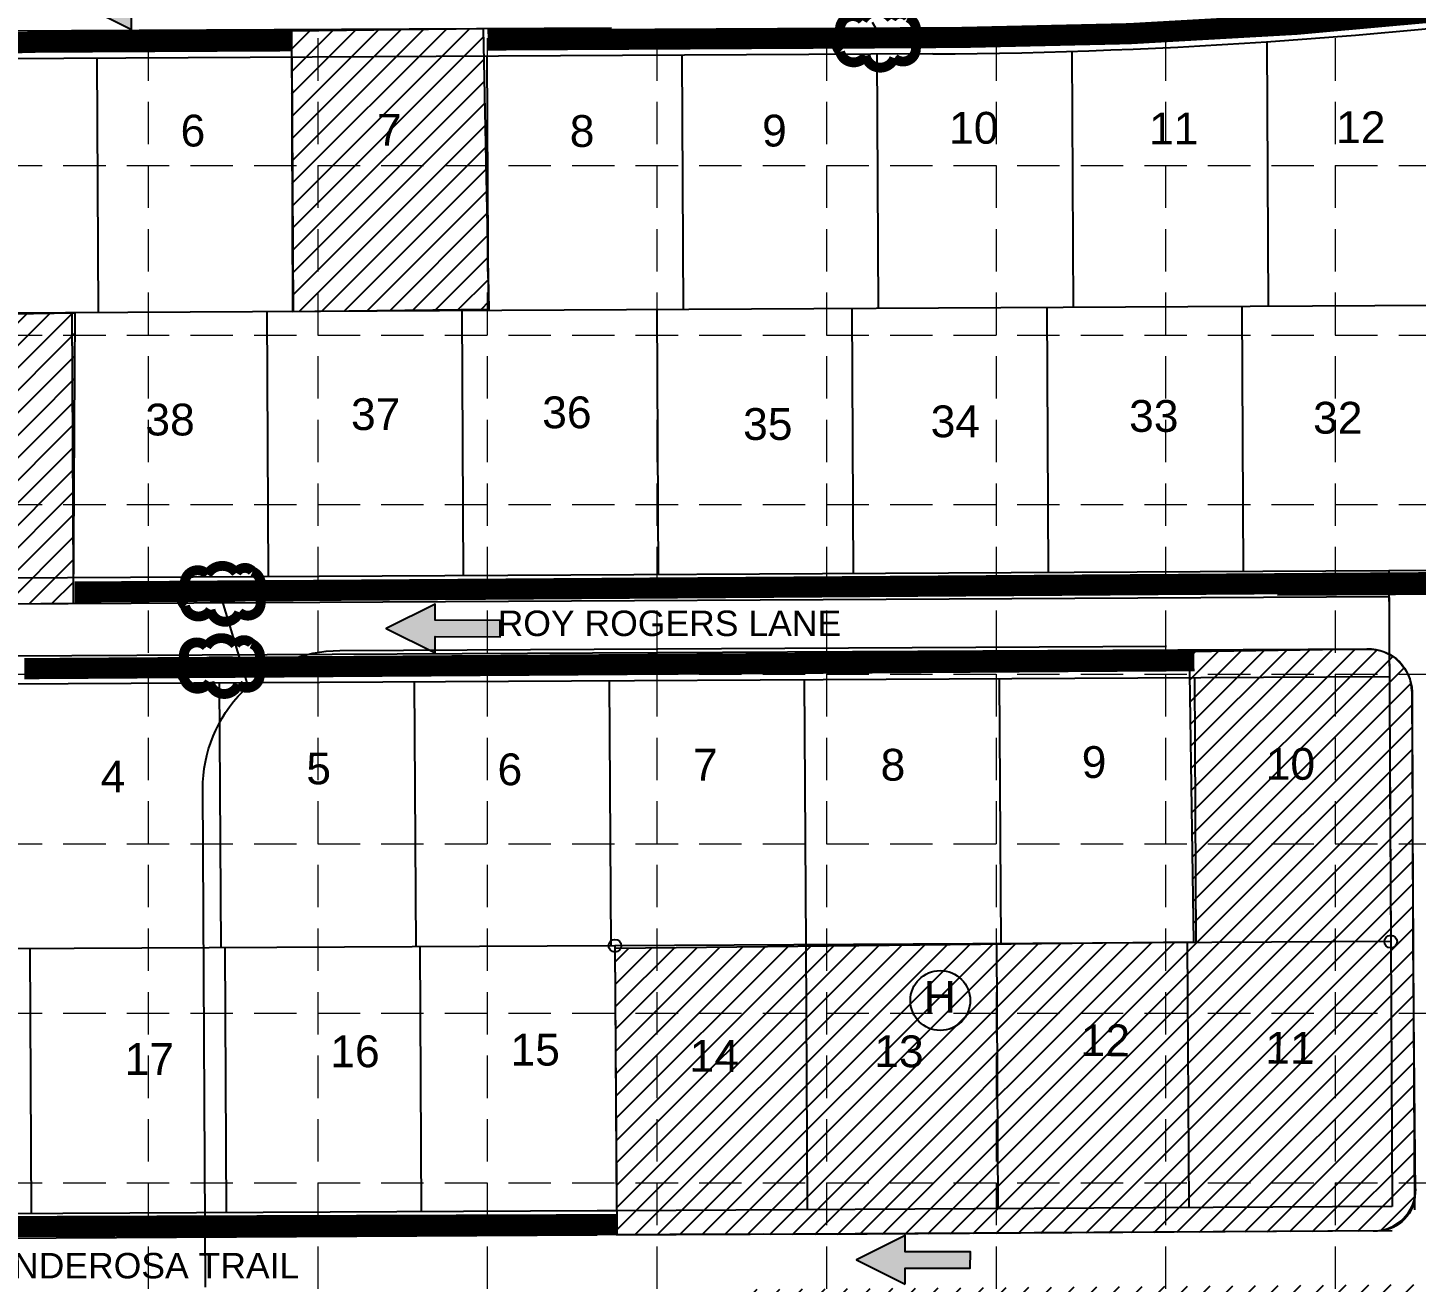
# Model space of a CAD drawing. Header units: feet. Extents: x 715 to 5843, y 11803 to 15011.
# Drawn here: x 3063 to 3718, y 12480 to 13072 of the extents above; entities that cross this region are included whole.
import ezdxf
from ezdxf.enums import TextEntityAlignment as Align

# ---------------------------------------------------------------- set-up
doc = ezdxf.new("R2010")
doc.units = ezdxf.units.FT
doc.header["$LTSCALE"] = 20
doc.header["$MEASUREMENT"] = 0
for name, pattern in [('HIDDEN', [0.375, 0.25, -0.125]), ('PHANTOM', [2.5, 1.25, -0.25, 0.25, -0.25, 0.25, -0.25]), ('PHANTOM2', [1.25, 0.625, -0.125, 0.125, -0.125, 0.125, -0.125]), ('PROPERTY', [2.6, 2, -0.15, 0.1, -0.1, 0.1, -0.15])]:
    doc.linetypes.add(name, pattern=pattern)
doc.layers.get('0').update_dxf_attribs({"linetype": 'CONTINUOUS'})
for name, color, linetype in [('ARROWS', 252, 'CONTINUOUS'), ('BC', 2, 'CONTINUOUS'), ('BOUNDARY', 6, 'PHANTOM'), ('EROSION BLANKET', 84, 'CONTINUOUS'), ('EXLOTNO', 1, 'CONTINUOUS'), ('GRID', 254, 'HIDDEN'), ('LEGEND', 7, 'CONTINUOUS'), ('LL', 2, 'PROPERTY'), ('LOT', 2, 'PHANTOM2'), ('LOTNO', 2, 'CONTINUOUS'), ('PC', 7, 'CONTINUOUS'), ('PLAT', 4, 'PHANTOM'), ('PLATLINE', 6, 'CONTINUOUS'), ('PROPCURB', 3, 'CONTINUOUS'), ('PROW', 4, 'PHANTOM'), ('SODDED LOT', 2, 'CONTINUOUS'), ('SROW', 4, 'CONTINUOUS'), ('STORM', 5, 'CONTINUOUS'), ('TEXT140', 4, 'CONTINUOUS')]:
    doc.layers.add(name, color=color, linetype=linetype)
doc.styles.get("Standard").update_dxf_attribs({"font": 'ARIAL.TTF'})
pattern_1 = [(45, (0, 0), (-5.303300858899106, 5.303300858899107), [])]

# ---------------------------------------------------------------- blocks, each defined once
blk = doc.blocks.new('PC')
at = {"layer": 'PC'}
blk.add_circle((0, 0), 0.03, dxfattribs=at)
blk = doc.blocks.new('arrow')
blk.add_lwpolyline([(-67.00679329302966, -25.35842018353742), (-59.3270347441985, -25.41938721699262), (-59.57091179542658, -56.1384215279777), (-51.89114823905948, -56.19938584448118), (-51.64727869913713, -25.48035696739953), (-43.96752265407486, -25.54132400085473), (-55.30425519266737, -2.410587189246144), (-67.00678578172392, -25.35840795725562)], close=True)
at = {"color": 254}
for points in [[(-43.96751955730906, -25.54132267721434), (-67.00679354271597, -25.35841771446121), (-55.30425158724847, -2.410596210431322), (-67.00679354271597, -25.35841771446121)], [(-59.57090883123692, -56.13841801592571), (-51.89115083610795, -56.19938633684342), (-59.32703554756517, -25.41938603537892), (-51.64727755243712, -25.48035435629663)]]:
    blk.add_solid(points, dxfattribs=at)

msp = doc.modelspace()

# ---------------------------------------------------------------- hatches: boundary and pattern name
at = {"layer": 'SODDED LOT'}
h = msp.add_hatch(dxfattribs=at)
h.set_pattern_fill('ANSI31', color=256, scale=60, style=0)
h.set_pattern_definition(pattern_1)
edge = h.paths.add_edge_path()
edge.add_line((2941.669969917493, 13295.87921885897), (2882.980275867441, 13429.4169393619))
edge.add_line((2882.980275867441, 13429.4169393619), (2855.640109884647, 13416.80250511469))
edge.add_line((2855.640109884647, 13416.80250511469), (2559.842792977528, 13251.45834820167))
edge.add_arc((2569.259801728291, 13234.61151204022), 19.30015394919524, 119.2042246931498, 198.9878033711381)
edge.add_line((2551.009810490563, 13228.33188129586), (2593.07160141784, 13153.06576107344))
edge.add_arc((2422.683489437205, 13057.84590489587), 195.1894713215952, -7.494349082810572, 29.198247106536712, ccw=False)
edge.add_arc((2631.176475035884, 13030.41820180835), 15.09986255083009, 172.5056509171876, 251.0294181727263)
edge.add_arc((2640.004773711225, 13235.02067640843), 219.3128394330803, 266.408838618391, 294.9232923113434)
edge.add_line((2732.424194867504, 13036.1318327461), (2768.794976295932, 13048.89166843864))
edge.add_line((2768.794976295932, 13048.89166843864), (2820.258358081715, 13064.29087525937))
edge.add_line((2820.258358081715, 13064.29087525937), (2854.807276474952, 13072.64726908419))
edge.add_line((2854.807276474952, 13072.64726908419), (2920.57092191626, 13084.64784378734))
edge.add_line((2920.57092191626, 13084.64784378734), (2948.755352134365, 13089.0828226675))
edge.add_line((2948.755352134365, 13089.0828226675), (2993.338128927942, 13092.91422366283))
edge.add_line((2993.338128927942, 13092.91422366283), (3032.817230091438, 13093.65193271269))
edge.add_line((3032.817230091438, 13093.65193271269), (3027.961723701679, 13296.68501918571))
edge.add_line((3027.961723701679, 13296.68501918571), (3123.621227084332, 13298.34093477909))
edge.add_line((3123.621227084332, 13298.34093477909), (3125.691748178047, 13094.66489858673))
edge.add_line((3125.691748178047, 13094.66489858673), (3216.381925732996, 13096.32081418011))
edge.add_line((3216.381925732996, 13096.32081418011), (3215.553679694109, 13297.09900426293))
edge.add_line((3215.553679694109, 13297.09900426293), (3214.776082741089, 13501.64777042914))
edge.add_line((3214.776082741089, 13501.64777042914), (3144.377350317111, 13499.16390939684))
edge.add_line((3144.377350317111, 13499.16390939684), (3107.935652648193, 13495.02415748667))
edge.add_line((3107.935652648193, 13495.02415748667), (3041.678000013038, 13482.60487704064))
edge.add_line((3041.678000013038, 13482.60487704064), (3007.306861039237, 13473.91138814308))
edge.add_line((3007.306861039237, 13473.91138814308), (3028.069376510022, 13297.2524876856))
edge.add_line((3028.069376510022, 13297.2524876856), (2942.486108305558, 13296.68202860694))
edge.add_line((2942.486108305558, 13296.68202860694), (2941.669969917493, 13295.87921885897))
h = msp.add_hatch(dxfattribs=at)
h.set_pattern_fill('ANSI31', color=256, scale=60, style=0)
h.set_pattern_definition(pattern_1)
h.paths.add_polyline_path([(3187.050878421789, 13070.38930796865), (3187.571733015269, 12938.1328156698), (3280.285542718069, 12939.17420439989), (3277.681232149262, 13071.43069669874)])
h = msp.add_hatch(dxfattribs=at)
h.set_pattern_fill('ANSI31', color=256, scale=60, style=0)
h.set_pattern_definition(pattern_1)
edge = h.paths.add_edge_path()
edge.add_line((2628.498850914832, 12991.5607411157), (2664.537198365419, 12992.68655808601))
edge.add_line((2664.537198365419, 12992.68655808601), (2696.633791048844, 12998.31571708417))
edge.add_line((2696.633791048844, 12998.31571708417), (2738.866217129544, 13013.51443154989))
edge.add_line((2738.866217129544, 13013.51443154989), (2796.30228050195, 13033.77940888637))
edge.add_line((2796.30228050195, 13033.77940888637), (2885.271855592044, 13054.04436150732))
edge.add_line((2885.271855592044, 13054.04436150732), (2897.780713346423, 13056.50051643386))
edge.add_line((2897.780713346423, 13056.50051643386), (2899.57659381417, 13042.8979059862))
edge.add_line((2899.57659381417, 13042.8979059862), (2920.828077891201, 12925.3020711303))
edge.add_line((2920.828077891201, 12925.3020711303), (2980.644761103526, 12934.03554975055))
edge.add_line((2980.644761103526, 12934.03554975055), (3006.610445508923, 12936.23533051554))
edge.add_line((3006.610445508923, 12936.23533051554), (3084.947510308499, 12937.55518908832))
edge.add_line((3084.947510308499, 12937.55518908832), (3084.153481543653, 12800.37657487216))
edge.add_line((3084.153481543653, 12800.37657487216), (3038.212278970503, 12799.92035095929))
edge.add_arc((3055.416141689532, 12176.2464869185), 623.911100702681, 91.58008677628007, 128.199924737522)
edge.add_arc((2659.249925675026, 12679.21880393484), 16.34822087725981, 249.33288014916718, 309.2110484907488, ccw=False)
edge.add_arc((2806.256096906084, 12807.10983665072), 209.3874453939533, 175.5857642064491, 223.1443283784477, ccw=False)
edge.add_line((2597.489765923623, 12823.22570884951), (2609.506834966764, 12971.52611249084))
edge.add_arc((2631.787324534165, 12969.72068125214), 22.35351867873973, 100.92998522018388, 175.3673339123548, ccw=False)
edge.add_line((2627.548889143982, 12991.66869853763), (2628.109864431317, 12991.61773512096))
edge.add_line((2628.109864431317, 12991.61773512096), (2628.498850914832, 12991.5607411157))
h = msp.add_hatch(dxfattribs=at)
h.set_pattern_fill('ANSI31', color=256, scale=60, style=0)
h.set_pattern_definition(pattern_1)
edge = h.paths.add_edge_path()
edge.add_line((3340.66369003593, 12502.38925124039), (3339.820065024425, 12637.75117536004))
edge.add_line((3339.820065024425, 12637.75117536004), (3612.741103756984, 12640.70300018054))
edge.add_line((3612.741103756984, 12640.70300018054), (3610.810046256054, 12777.61589776593))
edge.add_line((3610.810046256054, 12777.61589776593), (3694.461016113382, 12778.9646735053))
edge.add_arc((3694.79860833194, 12758.02722951493), 20.94016545675491, 1.8641815321951185, 90.92374854203331, ccw=False)
edge.add_line((3715.727691156033, 12758.70842074986), (3716.059937126862, 12640.4613811886))
edge.add_line((3716.059937126862, 12640.4613811886), (3717.153573847296, 12522.34306009195))
edge.add_arc((3699.263928920706, 12522.17742302206), 17.89041171237738, -87.61149230558988, 0.5304763677879123, ccw=False)
edge.add_line((3700.009516306047, 12504.30255433194), (3458.746261918342, 12502.70462136489))
edge.add_line((3458.746261918342, 12502.70462136489), (3348.459926720738, 12502.52046597322))
edge.add_line((3348.459926720738, 12502.52046597322), (3340.66369003593, 12502.38925124039))
h = msp.add_hatch(dxfattribs=at)
h.set_pattern_fill('ANSI31', color=256, scale=60, style=0)
h.set_pattern_definition([(45, (5.859689379467454, 28.48333494301914), (-5.303300858899106, 5.303300858899107), [])])
edge = h.paths.add_edge_path()
edge.add_line((3404.234008210959, 12476.7637479687), (3892.360756705508, 12480.4037024919))
edge.add_arc((3884.142318509272, 13582.51623957592), 1102.143179048968, 270.4272459292746, 286.3466165344771)
edge.add_arc((4777.690663024685, 10829.14584188664), 1793.31227852665, 92.99304473918392, 108.9833591232319, ccw=False)
edge.add_line((4684.05334656014, 12620.0118282965), (4690.027682608357, 12490.24735315387))
edge.add_arc((4672.252698363924, 12489.42899567189), 17.79381279709822, -97.49362326197581, 2.6360272385226153, ccw=False)
edge.add_arc((4788.72067878311, 10786.83394225868), 1689.135295997431, 94.03265897216409, 105.8228826316035)
edge.add_arc((3821.381194008758, 13925.6689471074), 1596.281043990751, 273.2093139791093, 288.5100236392692, ccw=False)
edge.add_line((3910.747089301585, 12331.89138792208), (3410.438201617682, 12330.15475141752))
edge.add_arc((3410.372120291988, 12349.19216913162), 19.03753240214558, 182.4156386878044, 270.1988802219748, ccw=False)
edge.add_line((3391.35150534429, 12348.38976837502), (3389.550097470732, 12456.74001889126))
edge.add_arc((3410.322813232736, 12457.08538157893), 20.77558652637902, 111.27641879530651, 180.9524995049229, ccw=False)
edge.add_line((3402.784023022265, 12476.44491767042), (3403.730826275503, 12476.59051683997))
edge.add_line((3403.730826275503, 12476.59051683997), (3404.234008210959, 12476.7637479687))

# ---------------------------------------------------------------- linework, layer by layer
at = {"layer": 'BC', "color": 7}
msp.add_line((3409.829251987242, 12502.71668731908), (3277.002872868771, 12502.27602840777), dxfattribs=at)
msp.add_lwpolyline([(3763.654069213256, 12804.86712884363), (3652.184972937823, 12804.30882826281)], dxfattribs=at)
msp.add_lwpolyline([(3651.406748111207, 12778.62404146581), (3695.883605700723, 12778.7393365732, -0.4154902954254648), (3715.400801185088, 12758.95991872471, 0.7449106623227042)], format="xyb", dxfattribs=at)
at = {"layer": 'BOUNDARY', "color": 7, "linetype": 'Continuous'}
for p, q in [((3728.233116834737, 12815.92763054385), (3704.752701087515, 12815.80277596143)), ((3704.752701087517, 12815.80277596143), (3705.683231588804, 12640.80524994182)), ((3705.683231588804, 12640.80524994182), (3339.688405742064, 12638.85911186484)), ((3339.688405742064, 12638.85911186484), (3340.35307038584, 12513.86087899369)), ((3340.35307038584, 12513.86087899369), (3331.262298904175, 12513.81253979521))]:
    msp.add_line(p, q, dxfattribs=at)
msp.add_lwpolyline([(3338.051999140915, 13071.85312448183), (3051.586048976118, 13070.3298726378, 0.0933221234620989), (2717.344362581779, 13005.55536050534, -0.1143986616178532), (2628.018292517714, 12992.08055284775)], format="xyb", dxfattribs=at)
at = {"layer": 'EROSION BLANKET', "const_width": 10}
for points in [[(3279.583674984751, 13066.21095040531), (3503.529679782579, 13067.4272756355, 0.02541624214589223), (3739.464289363714, 13080.71328018231, 18.66075803739428)], [(3340.447143573045, 12507.30838257893), (2916.915577013278, 12505.893641098, -0.1334727944439948), (2785.255778796884, 12545.67733514876, 10.14274734888127)]]:
    msp.add_lwpolyline(points, format="xyb", dxfattribs=at)
for points in [[(2898.840884820813, 13050.37635486098), (2945.590555096423, 13058.43013177323), (2994.042252745268, 13063.30774102641), (3066.759186685078, 13065.17396103903), (3187.11318394167, 13065.8162928702)], [(3084.793344568294, 12805.72501491467), (3729.349550351864, 12810.1975861114)], [(3061.043134653795, 12769.59091444264), (3613.067559112205, 12773.34594445954)]]:
    msp.add_lwpolyline(points, dxfattribs=at)
at = {"layer": 'GRID', "color": 252, "linetype": 'HIDDEN', "lineweight": 0, "ltscale": 4}
for p, q in [((3119.454675660989, 14927.00815858401), (3119.454675660989, 12126.65482714469)), ((3199.454675660988, 14927.00815858401), (3199.454675660988, 12126.65482714469)), ((3279.454675660986, 14927.00815858401), (3279.454675660986, 12126.65482714469)), ((3359.454675660984, 14927.00815858401), (3359.454675660984, 12126.65482714469)), ((3439.454675660983, 14927.00815858401), (3439.454675660983, 12126.65482714469)), ((3519.454675660981, 14927.00815858401), (3519.454675660981, 12126.65482714469)), ((3599.454675660979, 14927.00815858401), (3599.454675660979, 12126.65482714469)), ((3679.454675660977, 14927.00815858401), (3679.454675660977, 12126.65482714469)), ((799.4546756610386, 13007.00815858405), (5759.454675660932, 13007.00815858405)), ((799.4546756610386, 12927.00815858405), (5759.454675660932, 12927.00815858405)), ((799.4546756610386, 12847.00815858405), (5759.454675660932, 12847.00815858405)), ((799.4546756610386, 12767.00815858406), (5759.454675660932, 12767.00815858406)), ((799.4546756610386, 12687.00815858406), (5759.454675660932, 12687.00815858406)), ((799.4546756610386, 12607.00815858406), (5759.454675660932, 12607.00815858406)), ((799.4546756610386, 12527.00815858406), (5759.454675660932, 12527.00815858406))]:
    msp.add_line(p, q, dxfattribs=at)
at = {"layer": 'LEGEND', "color": 170, "ltscale": 100, "const_width": 4.651067647175675}
for points in [[(3456.488796025933, 13075.46852343673, 0.5205670505517462), (3456.488796025933, 13075.46852343673, 0.7651954600696135), (3445.967998352184, 13070.17223434294, 0.4178788784126488), (3445.902826152357, 13060.64296513999, 0.6649002420699669), (3457.925657706012, 13058.80761395381, 0.744833174426672), (3471.485768440361, 13057.66911677567, 0.9756416855879776), (3479.933074571435, 13066.3950857292, 0.5205670505517462), (3477.829681594753, 13076.90715910276, 0.5205670505517462), (3470.117237601024, 13076.2063533782, 0.5402640007904789), (3456.488796025933, 13075.46852343673)], [(3147.413522327838, 12814.0259734736, 0.5205670505517462), (3147.413522327838, 12814.0259734736, 0.7651954600696135), (3136.892724654089, 12808.72968437981, 0.4178788784126488), (3136.827552454262, 12799.20041517686, 0.6649002420699669), (3148.850384007917, 12797.36506399068, 0.744833174426672), (3162.410494742267, 12796.22656681254, 0.9756416855879776), (3170.857800873341, 12804.95253576607, 0.5205670505517462), (3168.754407896658, 12815.46460913963, 0.5205670505517462), (3161.04196390293, 12814.76380341507, 0.5402640007904789), (3147.413522327838, 12814.0259734736)], [(3146.982046262268, 12779.95094827135, 0.5205670505517462), (3146.982046262268, 12779.95094827135, 0.7651954600696135), (3136.46124858852, 12774.65465917756, 0.4178788784126488), (3136.396076388693, 12765.12538997461, 0.6649002420699669), (3148.418907942348, 12763.29003878843, 0.744833174426672), (3161.979018676697, 12762.15154161029, 0.9756416855879776), (3170.426324807771, 12770.87751056382, 0.5205670505517462), (3168.322931831089, 12781.38958393739, 0.5205670505517462), (3160.61048783736, 12780.68877821282, 0.5402640007904789), (3146.982046262268, 12779.95094827135)]]:
    msp.add_lwpolyline(points, format="xyb", close=True, dxfattribs=at)
at = {"layer": 'LL', "color": 7, "linetype": 'Continuous'}
for p, q in [((3555.216664950148, 13060.85532878325), (3555.859231988534, 12940.01281812583)), ((3647.193928795767, 13065.37573618267), (3647.857931381704, 12940.50201130365)), ((3095.227656964658, 13057.56515579303), (3095.865735022685, 12937.56685223673)), ((3187.226356357828, 13058.05434897085), (3187.864434415855, 12938.05604541455)), ((3279.225055750997, 13058.54354214867), (3279.863133809024, 12938.54523859237)), ((3371.223755144168, 13059.0327353265), (3371.861833202194, 12939.03443177019)), ((3463.222454537337, 13059.52192850432), (3463.860532595364, 12939.52362494801)), ((3727.56845219096, 12940.92586341501), (3051.025179500881, 12937.32841741106)), ((3084.242221082549, 12812.50327829911), (3083.577556438772, 12937.50151117027)), ((3176.240920475719, 12812.99247147693), (3175.576255831942, 12937.99070434809)), ((3268.239619868888, 12813.48166465475), (3267.574955225111, 12938.47989752591)), ((3360.238319262058, 12813.97085783257), (3359.573654618281, 12938.96909070373)), ((3452.237018655228, 12814.46005101039), (3451.572354011451, 12939.45828388155)), ((3544.235718048398, 12814.94924418821), (3543.571053404621, 12939.94747705937)), ((3636.234417441568, 12815.43843736603), (3635.56975279779, 12940.43667023719)), ((3153.026370586008, 12762.86832374606), (3153.691035229784, 12637.87009087491)), ((3245.025069979178, 12763.35751692388), (3245.689734622953, 12638.35928405273)), ((3337.023769372347, 12763.8467101017), (3337.688434016123, 12638.84847723055)), ((3429.022468765517, 12764.33590327952), (3429.687133409293, 12639.33767040836)), ((3521.021168158687, 12764.82509645733), (3521.685832802463, 12639.82686358618)), ((3613.019867551857, 12765.31428963515), (3613.684532195633, 12640.316056764)), ((3339.688405742064, 12638.85911186484), (3052.620374645946, 12637.33265852029)), ((3063.692307562555, 12637.39153233138), (3064.35697220633, 12512.39329946023)), ((3155.691006955724, 12637.8807255092), (3156.3556715995, 12512.88249263805)), ((3247.689706348894, 12638.36991868702), (3248.35437099267, 12513.37168581587))]:
    msp.add_line(p, q, dxfattribs=at)
at = {"layer": 'LOT', "color": 7, "linetype": 'Continuous'}
for p, q in [((3429.687133409294, 12639.33767040836), (3430.351798053072, 12514.33943753721)), ((3519.685861076525, 12639.81622895188), (3520.350525720302, 12514.81799608073)), ((3609.684588743757, 12640.2947874954), (3610.349253387535, 12515.29655462425))]:
    msp.add_line(p, q, dxfattribs=at)
at = {"layer": 'LOTNO', "color": 7}
msp.add_circle((3493.172760670745, 12613.01928732073), 14.11489568213859, dxfattribs=at)
at = {"layer": 'PLAT', "color": 7}
for p, q in [((3728.233116834737, 12815.92763054385), (3704.752701087515, 12815.80277596143)), ((3704.752701087517, 12815.80277596143), (3705.683231588804, 12640.80524994182))]:
    msp.add_line(p, q, dxfattribs=at)
at = {"layer": 'PLATLINE', "color": 7}
for p, q in [((3705.683231588804, 12640.80524994182), (3339.688405742064, 12638.85911186484)), ((3339.688405742064, 12638.85911186484), (3340.35307038584, 12513.86087899369)), ((3340.35307038584, 12513.86087899369), (3331.262298904175, 12513.81253979521))]:
    msp.add_line(p, q, dxfattribs=at)
at = {"layer": 'PROPCURB', "color": 7}
msp.add_arc((3697.521797690132, 12524.29697169448), 20, 269.4663695792849, 359.4663695792784, dxfattribs=at)
at = {"layer": 'PROW', "color": 7, "linetype": 'Continuous'}
for p, q in [((3489.611073427246, 13059.6622471438), (3050.387101442854, 13057.32672096737)), ((3704.752701087515, 12815.80277596144), (3051.689844144656, 12812.33018453991)), ((3705.015066375347, 12803.48341917643), (3051.952209432488, 12800.01082775491)), ((3697.344231529321, 12778.76148836613), (3052.853520224106, 12775.42347502233)), ((3705.018566945026, 12765.80348281297), (3051.955710002167, 12762.33089139145)), ((3331.262298904176, 12513.81253979521), (2929.447979445881, 12511.67593541791)), ((3331.262298904176, 12502.29807065425), (2929.447979445881, 12500.16146627696))]:
    msp.add_line(p, q, dxfattribs=at)
msp.add_arc((3476.051914694161, 15609.62619771535), 2550, 270.3046612667101, 285.4067909748321, dxfattribs=at)
at = {"layer": 'SODDED LOT'}
msp.add_lwpolyline([(3187.050878421789, 13070.38930796865), (3187.571733015269, 12938.1328156698), (3280.285542718069, 12939.17420439989), (3277.681232149262, 13071.43069669874)], close=True, dxfattribs=at)
for points in [[(2628.498850914832, 12991.5607411157), (2664.537198365419, 12992.68655808601), (2696.633791048844, 12998.31571708417), (2738.866217129544, 13013.51443154989), (2796.30228050195, 13033.77940888637), (2885.271855592044, 13054.04436150732), (2897.780713346423, 13056.50051643386), (2899.57659381417, 13042.8979059862), (2920.828077891201, 12925.3020711303), (2980.644761103526, 12934.03554975055), (3006.610445508923, 12936.23533051554), (3084.947510308499, 12937.55518908832), (3084.153481543653, 12800.37657487216), (3038.212278970503, 12799.92035095929, 0.1611580339207467), (2669.584923112227, 12666.55183295419, -0.2673795161196817), (2653.480017862741, 12663.92264462313, -0.2105442329049206), (2597.489765923623, 12823.22570884951), (2609.506834966764, 12971.52611249084, -0.3367186126415907), (2627.548889143982, 12991.66869853763), (2628.109864431317, 12991.61773512096)], [(3340.66369003593, 12502.38925124039), (3339.820065024425, 12637.75117536004), (3612.741103756984, 12640.70300018054), (3610.810046256054, 12777.61589776593), (3694.461016113382, 12778.9646735053, -0.4094142453958702), (3715.727691156033, 12758.70842074986), (3716.059937126862, 12640.4613811886), (3717.153573847296, 12522.34306009195, -0.4047469796374237), (3700.009516306047, 12504.30255433194), (3458.746261918342, 12502.70462136489), (3348.459926720738, 12502.52046597322)]]:
    msp.add_lwpolyline(points, format="xyb", close=True, dxfattribs=at)
at = {"layer": 'SROW', "color": 7}
for p, q in [((3715.618263229517, 12758.87366528717), (3716.944030287207, 12514.28241964074)), ((3705.683231588808, 12640.80524994182), (3706.347896232582, 12515.80701707067)), ((3706.347896232582, 12515.80701707067), (3340.35307038584, 12513.86087899369)), ((3706.347896232582, 12504.29254792971), (3340.35307038584, 12502.34640985273))]:
    msp.add_line(p, q, dxfattribs=at)
at = {"layer": 'STORM', "color": 5}
for p, q in [((3463.213562661475, 13071.02204380087), (3461.186180136152, 13074.51131289291)), ((3163.368841957585, 12772.34755869997), (3158.837193217296, 12773.40236121728))]:
    msp.add_line(p, q, dxfattribs=at)
for points in [[(3470.713562661472, 13071.52204380088), (3455.713562661474, 13071.52204380087), (3455.713562661481, 13068.02204380087), (3470.713562661481, 13068.02204380087)], [(3456.213562661478, 13071.02204380087), (3470.213562661474, 13071.02204380087), (3470.213562661476, 13068.52204380087), (3456.213562661478, 13068.52204380087)], [(3149.550787743301, 12801.35127662602), (3149.54050754054, 12803.3512502052), (3159.540375436459, 12803.40265121902), (3159.550655639218, 12801.40267763985)], [(3158.831277832445, 12774.40234372124), (3158.843108602146, 12772.40237871333), (3148.843283562563, 12772.34322486481), (3148.831452792865, 12774.34318987272)]]:
    msp.add_lwpolyline(points, close=True, dxfattribs=at)
for points in [[(3160.053219084704, 12800.90525429574), (3160.037798780561, 12803.9052146645), (3149.037944095051, 12803.84867354931), (3149.053364399198, 12800.84871318053), (3153.398007622769, 12800.87104538219)], [(3166.698369685376, 12761.38669054723), (3163.368841957585, 12772.34755869997), (3154.55072169126, 12801.37697713294)], [(3156.006731170923, 12800.88445466285), (3160.053219084704, 12800.90525429574)], [(3154.396474641721, 12774.87611844281), (3148.328503848461, 12774.84022343228)], [(3148.328503848461, 12774.84022343228), (3148.346250003012, 12771.84027592042), (3159.346057546551, 12771.90534515377), (3159.342452878941, 12772.5147061055)], [(3159.333329884515, 12774.05692779351), (3159.328311391998, 12774.90529266565), (3154.396474641721, 12774.87611844281)]]:
    msp.add_lwpolyline(points, dxfattribs=at)
msp.add_lwpolyline([(3146.541919070065, 12477.82981426263), (3145.292349539768, 12712.82649206039, -0.4142135623731155), (3209.945805018004, 12778.17119876815), (3599.940291576003, 12780.24495245674)], format="xyb", dxfattribs=at)

# ---------------------------------------------------------------- block references
at = {"color": 7, "xscale": 100, "yscale": 100, "zscale": 100}
for p in [(3339.688405742064, 12638.85911186484), (3705.683231588804, 12640.80524994182)]:
    msp.add_blockref('PC', p, dxfattribs=at)
at = {"layer": 'ARROWS'}
for p, rotation in [((3085.813072316111, 13137.97741180168), 90.36742508659248), ((3229.027404753632, 12843.8898275974), 90.36742508659263), ((3450.820541391646, 12545.95687812502), 90.36742508659263)]:
    msp.add_blockref('arrow', p, dxfattribs=dict(at, rotation=rotation))

# ---------------------------------------------------------------- texts
at = {"layer": 'EXLOTNO', "color": 7}
for s, p in [('6', (3134.772343681815, 13015.97311961502)), ('7', (3227.454488445716, 13016.36365355715)), ('8', (3318.373765700454, 13015.77372186182)), ('9', (3409.101770823426, 13015.97311961502)), ('10', (3497.320005317187, 13017.2894060198)), ('11', (3591.643021362609, 13016.95983028589)), ('12', (3679.879216196788, 13017.54976198122)), ('37', (3215.167339470853, 12882.17739338336)), ('36', (3305.365960606477, 12883.02768104012)), ('38', (3118.161257992256, 12879.62653041309)), ('35', (3400.142981403894, 12877.52114994597)), ('34', (3488.636136937906, 12878.78248778974)), ('33', (3582.238496864212, 12881.33335076001)), ('32', (3669.033396447551, 12880.48306310325)), ('9', (3559.886487061824, 12718.02762763453)), ('5', (3194.097566992198, 12715.02782804483)), ('6', (3284.296188127822, 12714.59684183292)), ('7', (3376.508716757996, 12716.77798486134)), ('8', (3465.001872292008, 12716.75803853293)), ('10', (3646.681386645164, 12717.17733997777)), ('4', (3097.091485513601, 12711.1956912059)), ('16', (3205.38832743691, 12581.53513076785)), ('15', (3290.431750857707, 12582.3208196973)), ('17', (3108.399543008175, 12577.91908686825))]:
    msp.add_text(s, height=15, dxfattribs=at).set_placement(p)
for s, p in [('13', (3461.971641677689, 12581.69298011778)), ('12', (3559.267089489707, 12586.88580400926)), ('11', (3646.468414492749, 12583.28152925007)), ('14', (3374.820310471275, 12579.49089110058))]:
    msp.add_text(s, height=15, rotation=359.4996794268811, dxfattribs=at).set_placement(p)
at = {"layer": 'LOTNO', "color": 7}
msp.add_text('H', height=15, dxfattribs=at).set_placement((3492.978581189222, 12614.79222522646), align=Align.MIDDLE)
at = {"layer": 'TEXT140', "color": 7}
for s, p in [('ROY ROGERS LANE', (3284.350109925077, 12784.99574167041)), ('PONDEROSA TRAIL', (3031.509058271165, 12481.92782994421))]:
    msp.add_text(s, height=12, dxfattribs=at).set_placement(p)

doc.saveas('drawing.dxf')
